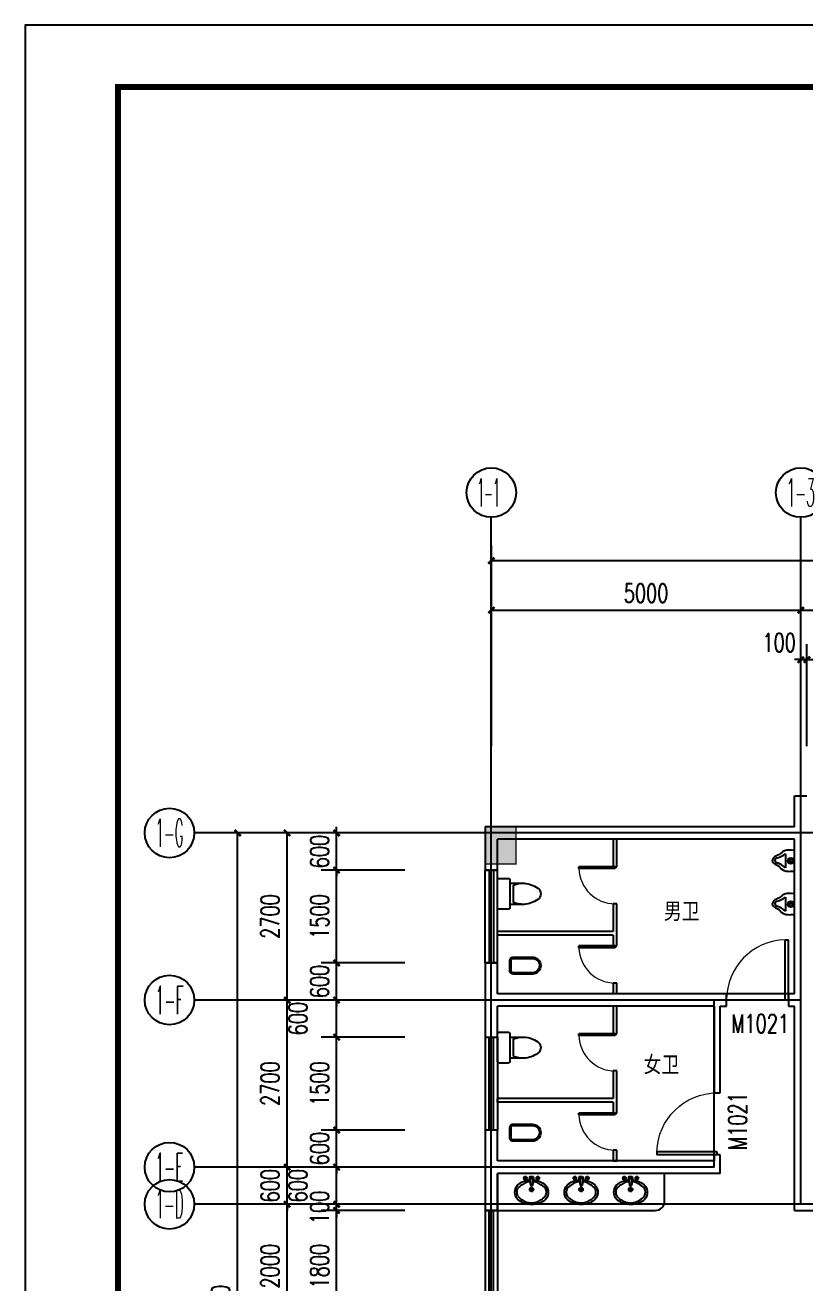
# Model space of a CAD drawing. Extents: x -6243262 to 3079315, y -2914302 to 172723.
# Drawn here: x -2317983 to -2305368, y -711687 to -691350 of the extents above; entities that cross this region are included whole.
import ezdxf
from ezdxf.enums import TextEntityAlignment as Align

# ---------------------------------------------------------------- set-up
doc = ezdxf.new("R2010")
doc.units = 0
doc.header["$LTSCALE"] = 1000
for name, color, linetype in [('0-柱网', 2, 'Continuous'), ('AXIS', 3, 'Continuous'), ('AXIS_TEXT', 7, 'Continuous'), ('DOTE', 24, 'Continuous'), ('PUB_DIM', 3, 'Continuous'), ('PUB_TEXT', 7, 'Continuous'), ('PUB_TITLE', 4, 'Continuous'), ('WALL', 9, 'Continuous'), ('WALL-PARAPET', 6, 'Continuous'), ('WINDOW', 4, 'Continuous'), ('WINDOW_TEXT', 7, 'Continuous'), ('洁具', 253, 'Continuous')]:
    doc.layers.add(name, color=color, linetype=linetype)
doc.styles.add('-宋体', font='', dxfattribs={"width": 0.8})
doc.styles.add('_TCH_AXIS', font='COMPLEX', dxfattribs={"bigfont": 'GBCBIG'})
doc.styles.add('_TCH_DIM_T3', font='SIMPLEX', dxfattribs={"width": 0.705882, "bigfont": 'GBCBIG'})
doc.styles.add('_TCH_WINDOW', font='SIMPLEX', dxfattribs={"height": 3.5, "bigfont": 'GBCBIG'})
doc.styles.add('COMPLEX', font='COMPLEX')
doc.styles.get('-宋体').set_extended_font_data('SimSun')
doc.dimstyles.new('_TCH_ARCH&&100', dxfattribs={"dimtxt": 297.5, "dimasz": 100, "dimexe": 250, "dimexo": 300, "dimgap": 126.25, "dimtad": 1, "dimdec": 0, "dimzin": 0, "dimdsep": 46, "dimtxsty": '_TCH_DIM_T3', "dimblk": 'ARCHTICK', "dimcen": 0.09, "dimclrt": 7, "dimazin": 2, "dimtfac": 1, "dimtdec": 0, "dimtix": 1, "dimtmove": 2, "dimatfit": 3, "dimfxl": 0, "dimtolj": 1, "dimtzin": 0, "dimarcsym": 0})

# ---------------------------------------------------------------- blocks, each defined once
blk = doc.blocks.new('1#柱网')
at = {"layer": '0-柱网'}
blk.add_hatch(color=0, dxfattribs=at).paths.add_polyline_path([(494005, 93967), (494005, 93367), (494505, 93367), (494505, 93967)])
at = {"layer": '0-柱网', "color": 0, "const_width": 20}
blk.add_lwpolyline([(494005, 93967), (494005, 93367), (494505, 93367), (494505, 93967), (494005, 93967)], dxfattribs=at)
blk = doc.blocks.new('_ArchTick')
at = {"color": 0, "linetype": 'ByBlock', "const_width": 0.4}
blk.add_lwpolyline([(-0.5, -0.5), (0.5, 0.5)], dxfattribs=at)
blk = doc.blocks.new('*D813')
at = {"layer": 'Defpoints', "color": 0, "transparency": 16777216}
for p in [(-2304650, -701602), (-2305350, -703302), (-2304650, -703302)]:
    blk.add_point(p, dxfattribs=at)
at = {"layer": 'PUB_DIM', "color": 0, "lineweight": -2, "transparency": 16777216}
for p, q in [((-2305350, -703002), (-2305350, -701352)), ((-2304650, -703002), (-2304650, -701352)), ((-2305350, -701602), (-2305450, -701602)), ((-2305350, -701602), (-2304650, -701602)), ((-2304650, -701602), (-2304550, -701602))]:
    blk.add_line(p, q, dxfattribs=at)
at = {"layer": 'PUB_DIM', "color": 0, "lineweight": -2, "transparency": 16777216, "xscale": 100, "yscale": 100, "zscale": 100}
blk.add_blockref('_ArchTick', (-2305350, -701602), dxfattribs=at)
at = {"layer": 'PUB_DIM', "color": 0, "lineweight": -2, "transparency": 16777216, "xscale": 100, "yscale": 100, "zscale": 100, "rotation": 180}
blk.add_blockref('_ArchTick', (-2304650, -701602), dxfattribs=at)
at = {"layer": 'PUB_DIM', "color": 7, "transparency": 16777216, "insert": (-2305000, -701327), "char_height": 297.5, "attachment_point": 5, "style": '_TCH_DIM_T3'}
blk.add_mtext('\\A1;700', dxfattribs=at)
blk = doc.blocks.new('*D814')
at = {"layer": 'Defpoints', "color": 0, "transparency": 16777216}
for p in [(-2305350, -701602), (-2305450, -703302), (-2305350, -703302)]:
    blk.add_point(p, dxfattribs=at)
at = {"layer": 'PUB_DIM', "color": 0, "lineweight": -2, "transparency": 16777216}
for p, q in [((-2305450, -703002), (-2305450, -701352)), ((-2305350, -703002), (-2305350, -701352)), ((-2305450, -701602), (-2305550, -701602)), ((-2305450, -701602), (-2305350, -701602)), ((-2305350, -701602), (-2305250, -701602))]:
    blk.add_line(p, q, dxfattribs=at)
at = {"layer": 'PUB_DIM', "color": 0, "lineweight": -2, "transparency": 16777216, "xscale": 100, "yscale": 100, "zscale": 100}
blk.add_blockref('_ArchTick', (-2305450, -701602), dxfattribs=at)
at = {"layer": 'PUB_DIM', "color": 0, "lineweight": -2, "transparency": 16777216, "xscale": 100, "yscale": 100, "zscale": 100, "rotation": 180}
blk.add_blockref('_ArchTick', (-2305350, -701602), dxfattribs=at)
at = {"layer": 'PUB_DIM', "color": 7, "transparency": 16777216, "insert": (-2305800, -701327), "char_height": 297.5, "attachment_point": 5, "style": '_TCH_DIM_T3'}
blk.add_mtext('\\A1;100', dxfattribs=at)
blk = doc.blocks.new('*D947')
at = {"layer": 'Defpoints', "color": 0, "transparency": 16777216}
for p in [(-2312950, -704402), (-2311550, -704402), (-2311550, -705002)]:
    blk.add_point(p, dxfattribs=at)
at = {"layer": 'PUB_DIM', "color": 0, "lineweight": -2, "transparency": 16777216}
for p, q in [((-2311850, -704402), (-2313200, -704402)), ((-2312950, -704402), (-2312950, -704302)), ((-2312950, -705002), (-2312950, -704402)), ((-2311850, -705002), (-2313200, -705002)), ((-2312950, -705002), (-2312950, -705102))]:
    blk.add_line(p, q, dxfattribs=at)
at = {"layer": 'PUB_DIM', "color": 0, "lineweight": -2, "transparency": 16777216, "xscale": 100, "yscale": 100, "zscale": 100}
for p, rotation in [((-2312950, -704402), 270), ((-2312950, -705002), 90)]:
    blk.add_blockref('_ArchTick', p, dxfattribs=dict(at, rotation=rotation))
at = {"layer": 'PUB_DIM', "color": 7, "transparency": 16777216, "insert": (-2313225, -704702), "char_height": 297.5, "attachment_point": 5, "rotation": 90, "style": '_TCH_DIM_T3'}
blk.add_mtext('\\A1;600', dxfattribs=at)
blk = doc.blocks.new('*D948')
at = {"layer": 'Defpoints', "color": 0, "transparency": 16777216}
for p in [(-2312950, -705002), (-2311550, -705002), (-2311550, -706502)]:
    blk.add_point(p, dxfattribs=at)
at = {"layer": 'PUB_DIM', "color": 0, "lineweight": -2, "transparency": 16777216}
for p, q in [((-2311850, -705002), (-2313200, -705002)), ((-2312950, -706502), (-2312950, -705002)), ((-2311850, -706502), (-2313200, -706502))]:
    blk.add_line(p, q, dxfattribs=at)
at = {"layer": 'PUB_DIM', "color": 0, "lineweight": -2, "transparency": 16777216, "xscale": 100, "yscale": 100, "zscale": 100}
for p, rotation in [((-2312950, -705002), 90), ((-2312950, -706502), 270)]:
    blk.add_blockref('_ArchTick', p, dxfattribs=dict(at, rotation=rotation))
at = {"layer": 'PUB_DIM', "color": 7, "transparency": 16777216, "insert": (-2313225, -705752), "char_height": 297.5, "attachment_point": 5, "rotation": 90, "style": '_TCH_DIM_T3'}
blk.add_mtext('\\A1;1500', dxfattribs=at)
blk = doc.blocks.new('*D949')
at = {"layer": 'Defpoints', "color": 0, "transparency": 16777216}
for p in [(-2312950, -706502), (-2311550, -706502), (-2311550, -707102)]:
    blk.add_point(p, dxfattribs=at)
at = {"layer": 'PUB_DIM', "color": 0, "lineweight": -2, "transparency": 16777216}
for p, q in [((-2312950, -706502), (-2312950, -706402)), ((-2311850, -706502), (-2313200, -706502)), ((-2312950, -707102), (-2312950, -706502)), ((-2311850, -707102), (-2313200, -707102)), ((-2312950, -707102), (-2312950, -707202))]:
    blk.add_line(p, q, dxfattribs=at)
at = {"layer": 'PUB_DIM', "color": 0, "lineweight": -2, "transparency": 16777216, "xscale": 100, "yscale": 100, "zscale": 100}
for p, rotation in [((-2312950, -706502), 270), ((-2312950, -707102), 90)]:
    blk.add_blockref('_ArchTick', p, dxfattribs=dict(at, rotation=rotation))
at = {"layer": 'PUB_DIM', "color": 7, "transparency": 16777216, "insert": (-2313225, -706802), "char_height": 297.5, "attachment_point": 5, "rotation": 90, "style": '_TCH_DIM_T3'}
blk.add_mtext('\\A1;600', dxfattribs=at)
blk = doc.blocks.new('*D950')
at = {"layer": 'Defpoints', "color": 0, "transparency": 16777216}
for p in [(-2312950, -707102), (-2311550, -707102), (-2311550, -707702)]:
    blk.add_point(p, dxfattribs=at)
at = {"layer": 'PUB_DIM', "color": 0, "lineweight": -2, "transparency": 16777216}
for p, q in [((-2311850, -707102), (-2313200, -707102)), ((-2312950, -707702), (-2312950, -707102)), ((-2311850, -707702), (-2313200, -707702))]:
    blk.add_line(p, q, dxfattribs=at)
at = {"layer": 'PUB_DIM', "color": 0, "lineweight": -2, "transparency": 16777216, "xscale": 100, "yscale": 100, "zscale": 100}
for p, rotation in [((-2312950, -707102), 90), ((-2312950, -707702), 270)]:
    blk.add_blockref('_ArchTick', p, dxfattribs=dict(at, rotation=rotation))
at = {"layer": 'PUB_DIM', "color": 7, "transparency": 16777216, "insert": (-2313575, -707402), "char_height": 297.5, "attachment_point": 5, "rotation": 90, "style": '_TCH_DIM_T3'}
blk.add_mtext('\\A1;600', dxfattribs=at)
blk = doc.blocks.new('*D951')
at = {"layer": 'Defpoints', "color": 0, "transparency": 16777216}
for p in [(-2312950, -707702), (-2311550, -707702), (-2311550, -709202)]:
    blk.add_point(p, dxfattribs=at)
at = {"layer": 'PUB_DIM', "color": 0, "lineweight": -2, "transparency": 16777216}
for p, q in [((-2311850, -707702), (-2313200, -707702)), ((-2312950, -709202), (-2312950, -707702)), ((-2311850, -709202), (-2313200, -709202))]:
    blk.add_line(p, q, dxfattribs=at)
at = {"layer": 'PUB_DIM', "color": 0, "lineweight": -2, "transparency": 16777216, "xscale": 100, "yscale": 100, "zscale": 100}
for p, rotation in [((-2312950, -707702), 90), ((-2312950, -709202), 270)]:
    blk.add_blockref('_ArchTick', p, dxfattribs=dict(at, rotation=rotation))
at = {"layer": 'PUB_DIM', "color": 7, "transparency": 16777216, "insert": (-2313225, -708452), "char_height": 297.5, "attachment_point": 5, "rotation": 90, "style": '_TCH_DIM_T3'}
blk.add_mtext('\\A1;1500', dxfattribs=at)
blk = doc.blocks.new('*D952')
at = {"layer": 'Defpoints', "color": 0, "transparency": 16777216}
for p in [(-2312950, -709202), (-2311550, -709202), (-2311550, -709802)]:
    blk.add_point(p, dxfattribs=at)
at = {"layer": 'PUB_DIM', "color": 0, "lineweight": -2, "transparency": 16777216}
for p, q in [((-2312950, -709202), (-2312950, -709102)), ((-2311850, -709202), (-2313200, -709202)), ((-2312950, -709802), (-2312950, -709202)), ((-2311850, -709802), (-2313200, -709802)), ((-2312950, -709802), (-2312950, -709902))]:
    blk.add_line(p, q, dxfattribs=at)
at = {"layer": 'PUB_DIM', "color": 0, "lineweight": -2, "transparency": 16777216, "xscale": 100, "yscale": 100, "zscale": 100}
for p, rotation in [((-2312950, -709202), 270), ((-2312950, -709802), 90)]:
    blk.add_blockref('_ArchTick', p, dxfattribs=dict(at, rotation=rotation))
at = {"layer": 'PUB_DIM', "color": 7, "transparency": 16777216, "insert": (-2313225, -709502), "char_height": 297.5, "attachment_point": 5, "rotation": 90, "style": '_TCH_DIM_T3'}
blk.add_mtext('\\A1;600', dxfattribs=at)
blk = doc.blocks.new('*D953')
at = {"layer": 'Defpoints', "color": 0, "transparency": 16777216}
for p in [(-2312950, -709802), (-2311550, -709802), (-2311550, -710402)]:
    blk.add_point(p, dxfattribs=at)
at = {"layer": 'PUB_DIM', "color": 0, "lineweight": -2, "transparency": 16777216}
for p, q in [((-2311850, -709802), (-2313200, -709802)), ((-2312950, -710402), (-2312950, -709802)), ((-2311850, -710402), (-2313200, -710402))]:
    blk.add_line(p, q, dxfattribs=at)
at = {"layer": 'PUB_DIM', "color": 0, "lineweight": -2, "transparency": 16777216, "xscale": 100, "yscale": 100, "zscale": 100}
for p, rotation in [((-2312950, -709802), 90), ((-2312950, -710402), 270)]:
    blk.add_blockref('_ArchTick', p, dxfattribs=dict(at, rotation=rotation))
at = {"layer": 'PUB_DIM', "color": 7, "transparency": 16777216, "insert": (-2313575, -710102), "char_height": 297.5, "attachment_point": 5, "rotation": 90, "style": '_TCH_DIM_T3'}
blk.add_mtext('\\A1;600', dxfattribs=at)
blk = doc.blocks.new('*D954')
at = {"layer": 'Defpoints', "color": 0, "transparency": 16777216}
for p in [(-2312950, -710402), (-2311550, -710402), (-2311550, -710502)]:
    blk.add_point(p, dxfattribs=at)
at = {"layer": 'PUB_DIM', "color": 0, "lineweight": -2, "transparency": 16777216}
for p, q in [((-2312950, -710402), (-2312950, -710302)), ((-2311850, -710402), (-2313200, -710402)), ((-2311850, -710502), (-2313200, -710502)), ((-2312950, -710502), (-2312950, -710402)), ((-2312950, -710502), (-2312950, -710602))]:
    blk.add_line(p, q, dxfattribs=at)
at = {"layer": 'PUB_DIM', "color": 0, "lineweight": -2, "transparency": 16777216, "xscale": 100, "yscale": 100, "zscale": 100}
for p, rotation in [((-2312950, -710402), 270), ((-2312950, -710502), 90)]:
    blk.add_blockref('_ArchTick', p, dxfattribs=dict(at, rotation=rotation))
at = {"layer": 'PUB_DIM', "color": 7, "transparency": 16777216, "insert": (-2313225, -710452), "char_height": 297.5, "attachment_point": 5, "rotation": 90, "style": '_TCH_DIM_T3'}
blk.add_mtext('\\A1;100', dxfattribs=at)
blk = doc.blocks.new('*D955')
at = {"layer": 'Defpoints', "color": 0, "transparency": 16777216}
for p in [(-2312950, -710502), (-2311550, -710502), (-2311550, -712302)]:
    blk.add_point(p, dxfattribs=at)
at = {"layer": 'PUB_DIM', "color": 0, "lineweight": -2, "transparency": 16777216}
for p, q in [((-2311850, -710502), (-2313200, -710502)), ((-2312950, -712302), (-2312950, -710502)), ((-2311850, -712302), (-2313200, -712302))]:
    blk.add_line(p, q, dxfattribs=at)
at = {"layer": 'PUB_DIM', "color": 0, "lineweight": -2, "transparency": 16777216, "xscale": 100, "yscale": 100, "zscale": 100}
for p, rotation in [((-2312950, -710502), 90), ((-2312950, -712302), 270)]:
    blk.add_blockref('_ArchTick', p, dxfattribs=dict(at, rotation=rotation))
at = {"layer": 'PUB_DIM', "color": 7, "transparency": 16777216, "insert": (-2313225, -711402), "char_height": 297.5, "attachment_point": 5, "rotation": 90, "style": '_TCH_DIM_T3'}
blk.add_mtext('\\A1;1800', dxfattribs=at)
blk = doc.blocks.new('*D1215')
at = {"layer": 'AXIS', "color": 0, "lineweight": -2, "transparency": 16777216}
for p, q in [((-2311850, -710402), (-2314000, -710402)), ((-2313750, -712402), (-2313750, -710402)), ((-2311850, -712402), (-2314000, -712402))]:
    blk.add_line(p, q, dxfattribs=at)
at = {"layer": 'Defpoints', "color": 0, "transparency": 16777216}
for p in [(-2313750, -710402), (-2311550, -710402), (-2311550, -712402)]:
    blk.add_point(p, dxfattribs=at)
at = {"layer": 'AXIS', "color": 0, "lineweight": -2, "transparency": 16777216, "xscale": 100, "yscale": 100, "zscale": 100}
for p, rotation in [((-2313750, -710402), 90), ((-2313750, -712402), 270)]:
    blk.add_blockref('_ArchTick', p, dxfattribs=dict(at, rotation=rotation))
at = {"layer": 'AXIS', "color": 7, "transparency": 16777216, "insert": (-2314025, -711402), "char_height": 297.5, "attachment_point": 5, "rotation": 90, "style": '_TCH_DIM_T3'}
blk.add_mtext('\\A1;2000', dxfattribs=at)
blk = doc.blocks.new('*D1216')
at = {"layer": 'AXIS', "color": 0, "lineweight": -2, "transparency": 16777216}
for p, q in [((-2313750, -709802), (-2313750, -709702)), ((-2311850, -709802), (-2314000, -709802)), ((-2313750, -710402), (-2313750, -709802)), ((-2311850, -710402), (-2314000, -710402)), ((-2313750, -710402), (-2313750, -710502))]:
    blk.add_line(p, q, dxfattribs=at)
at = {"layer": 'Defpoints', "color": 0, "transparency": 16777216}
for p in [(-2313750, -709802), (-2311550, -709802), (-2311550, -710402)]:
    blk.add_point(p, dxfattribs=at)
at = {"layer": 'AXIS', "color": 0, "lineweight": -2, "transparency": 16777216, "xscale": 100, "yscale": 100, "zscale": 100}
for p, rotation in [((-2313750, -709802), 270), ((-2313750, -710402), 90)]:
    blk.add_blockref('_ArchTick', p, dxfattribs=dict(at, rotation=rotation))
at = {"layer": 'AXIS', "color": 7, "transparency": 16777216, "insert": (-2314025, -710102), "char_height": 297.5, "attachment_point": 5, "rotation": 90, "style": '_TCH_DIM_T3'}
blk.add_mtext('\\A1;600', dxfattribs=at)
blk = doc.blocks.new('*D1217')
at = {"layer": 'AXIS', "color": 0, "lineweight": -2, "transparency": 16777216}
for p, q in [((-2311850, -707102), (-2314000, -707102)), ((-2313750, -709802), (-2313750, -707102)), ((-2311850, -709802), (-2314000, -709802))]:
    blk.add_line(p, q, dxfattribs=at)
at = {"layer": 'Defpoints', "color": 0, "transparency": 16777216}
for p in [(-2313750, -707102), (-2311550, -707102), (-2311550, -709802)]:
    blk.add_point(p, dxfattribs=at)
at = {"layer": 'AXIS', "color": 0, "lineweight": -2, "transparency": 16777216, "xscale": 100, "yscale": 100, "zscale": 100}
for p, rotation in [((-2313750, -707102), 90), ((-2313750, -709802), 270)]:
    blk.add_blockref('_ArchTick', p, dxfattribs=dict(at, rotation=rotation))
at = {"layer": 'AXIS', "color": 7, "transparency": 16777216, "insert": (-2314025, -708452), "char_height": 297.5, "attachment_point": 5, "rotation": 90, "style": '_TCH_DIM_T3'}
blk.add_mtext('\\A1;2700', dxfattribs=at)
blk = doc.blocks.new('*D1218')
at = {"layer": 'AXIS', "color": 0, "lineweight": -2, "transparency": 16777216}
for p, q in [((-2311850, -704402), (-2314000, -704402)), ((-2313750, -707102), (-2313750, -704402)), ((-2311850, -707102), (-2314000, -707102))]:
    blk.add_line(p, q, dxfattribs=at)
at = {"layer": 'Defpoints', "color": 0, "transparency": 16777216}
for p in [(-2313750, -704402), (-2311550, -704402), (-2311550, -707102)]:
    blk.add_point(p, dxfattribs=at)
at = {"layer": 'AXIS', "color": 0, "lineweight": -2, "transparency": 16777216, "xscale": 100, "yscale": 100, "zscale": 100}
for p, rotation in [((-2313750, -704402), 90), ((-2313750, -707102), 270)]:
    blk.add_blockref('_ArchTick', p, dxfattribs=dict(at, rotation=rotation))
at = {"layer": 'AXIS', "color": 7, "transparency": 16777216, "insert": (-2314025, -705752), "char_height": 297.5, "attachment_point": 5, "rotation": 90, "style": '_TCH_DIM_T3'}
blk.add_mtext('\\A1;2700', dxfattribs=at)
blk = doc.blocks.new('*D1219')
at = {"layer": 'AXIS', "color": 0, "lineweight": -2, "transparency": 16777216}
for p, q in [((-2311850, -704402), (-2314800, -704402)), ((-2314550, -719902), (-2314550, -704402)), ((-2311850, -719902), (-2314800, -719902))]:
    blk.add_line(p, q, dxfattribs=at)
at = {"layer": 'Defpoints', "color": 0, "transparency": 16777216}
for p in [(-2314550, -704402), (-2311550, -704402), (-2311550, -719902)]:
    blk.add_point(p, dxfattribs=at)
at = {"layer": 'AXIS', "color": 0, "lineweight": -2, "transparency": 16777216, "xscale": 100, "yscale": 100, "zscale": 100}
for p, rotation in [((-2314550, -704402), 90), ((-2314550, -719902), 270)]:
    blk.add_blockref('_ArchTick', p, dxfattribs=dict(at, rotation=rotation))
at = {"layer": 'AXIS', "color": 7, "transparency": 16777216, "insert": (-2314825, -712152), "char_height": 297.5, "attachment_point": 5, "rotation": 90, "style": '_TCH_DIM_T3'}
blk.add_mtext('\\A1;15500', dxfattribs=at)
blk = doc.blocks.new('*D1232')
at = {"layer": 'AXIS', "color": 0, "lineweight": -2, "transparency": 16777216}
for p, q in [((-2305450, -703002), (-2305450, -700552)), ((-2302450, -703002), (-2302450, -700552)), ((-2305450, -700802), (-2302450, -700802))]:
    blk.add_line(p, q, dxfattribs=at)
at = {"layer": 'Defpoints', "color": 0, "transparency": 16777216}
for p in [(-2302450, -700802), (-2305450, -703302), (-2302450, -703302)]:
    blk.add_point(p, dxfattribs=at)
at = {"layer": 'AXIS', "color": 0, "lineweight": -2, "transparency": 16777216, "xscale": 100, "yscale": 100, "zscale": 100, "rotation": 180}
blk.add_blockref('_ArchTick', (-2305450, -700802), dxfattribs=at)
at = {"layer": 'AXIS', "color": 0, "lineweight": -2, "transparency": 16777216, "xscale": 100, "yscale": 100, "zscale": 100}
blk.add_blockref('_ArchTick', (-2302450, -700802), dxfattribs=at)
at = {"layer": 'AXIS', "color": 7, "transparency": 16777216, "insert": (-2303950, -700527), "char_height": 297.5, "attachment_point": 5, "style": '_TCH_DIM_T3'}
blk.add_mtext('\\A1;3000', dxfattribs=at)
blk = doc.blocks.new('*D1233')
at = {"layer": 'AXIS', "color": 0, "lineweight": -2, "transparency": 16777216}
for p, q in [((-2310450, -703002), (-2310450, -700552)), ((-2305450, -703002), (-2305450, -700552)), ((-2310450, -700802), (-2305450, -700802))]:
    blk.add_line(p, q, dxfattribs=at)
at = {"layer": 'Defpoints', "color": 0, "transparency": 16777216}
for p in [(-2305450, -700802), (-2310450, -703302), (-2305450, -703302)]:
    blk.add_point(p, dxfattribs=at)
at = {"layer": 'AXIS', "color": 0, "lineweight": -2, "transparency": 16777216, "xscale": 100, "yscale": 100, "zscale": 100, "rotation": 180}
blk.add_blockref('_ArchTick', (-2310450, -700802), dxfattribs=at)
at = {"layer": 'AXIS', "color": 0, "lineweight": -2, "transparency": 16777216, "xscale": 100, "yscale": 100, "zscale": 100}
blk.add_blockref('_ArchTick', (-2305450, -700802), dxfattribs=at)
at = {"layer": 'AXIS', "color": 7, "transparency": 16777216, "insert": (-2307950, -700527), "char_height": 297.5, "attachment_point": 5, "style": '_TCH_DIM_T3'}
blk.add_mtext('\\A1;5000', dxfattribs=at)
blk = doc.blocks.new('*D1234')
at = {"layer": 'AXIS', "color": 0, "lineweight": -2, "transparency": 16777216}
for p, q in [((-2310450, -703002), (-2310450, -699752)), ((-2270450, -703002), (-2270450, -699752)), ((-2310450, -700002), (-2270450, -700002))]:
    blk.add_line(p, q, dxfattribs=at)
at = {"layer": 'Defpoints', "color": 0, "transparency": 16777216}
for p in [(-2270450, -700002), (-2310450, -703302), (-2270450, -703302)]:
    blk.add_point(p, dxfattribs=at)
at = {"layer": 'AXIS', "color": 0, "lineweight": -2, "transparency": 16777216, "xscale": 100, "yscale": 100, "zscale": 100, "rotation": 180}
blk.add_blockref('_ArchTick', (-2310450, -700002), dxfattribs=at)
at = {"layer": 'AXIS', "color": 0, "lineweight": -2, "transparency": 16777216, "xscale": 100, "yscale": 100, "zscale": 100}
blk.add_blockref('_ArchTick', (-2270450, -700002), dxfattribs=at)
at = {"layer": 'AXIS', "color": 7, "transparency": 16777216, "insert": (-2290450, -699727), "char_height": 297.5, "attachment_point": 5, "style": '_TCH_DIM_T3'}
blk.add_mtext('\\A1;40000', dxfattribs=at)
blk = doc.blocks.new('$WINLIB2D$00000001')
at = {"color": 0}
for points in [[(-0.5, 0.5), (-0.5, -0.5)], [(-0.5, 0.5), (0.5, 0.5)], [(0.5, -0.5), (0.5, 0.5)], [(0.5, 0.167), (-0.5, 0.167)], [(0.5, -0.167), (-0.5, -0.167)], [(-0.5, -0.5), (0.5, -0.5)]]:
    blk.add_lwpolyline(points, dxfattribs=at)
blk = doc.blocks.new('$DorLib2D$00000001')
at = {"color": 0}
for p, q in [((0.45, 0.975), (0.5, 0.975)), ((0.45, 0), (0.45, 0.975)), ((0.5, 0), (0.5, 0.975)), ((0.5, 0), (0.45, 0))]:
    blk.add_line(p, q, dxfattribs=at)
at = {"color": 0, "lineweight": 13}
blk.add_arc((0.475, 0), 0.975, 91.4693, 180, dxfattribs=at)
blk = doc.blocks.new('$plan$00003671')
at = {"layer": '洁具', "color": 0}
for p, q in [((-101, 10), (-101, -63)), ((-25, 0), (-32, -39)), ((-25, 0), (25, 0)), ((-25, 0), (-17, -148)), ((25, 0), (17, -148)), ((25, 0), (32, -39)), ((101, 10), (101, -63)), ((-64, -27), (-138, -27)), ((-32, -39), (-17, -148)), ((-24, -20), (24, -20)), ((-17, -138), (17, -138)), ((-17, -148), (17, -148)), ((0, -164), (0, -254)), ((32, -39), (17, -148)), ((138, -27), (64, -27)), ((45, -209), (-45, -209))]:
    blk.add_line(p, q, dxfattribs=at)
blk.add_lwpolyline([(25, 0), (32, -39), (30, -54, -0.144626), (222, -135, -0.454002), (196, -399, -0.337627), (-227, -368, -0.376635), (-227, -140, -0.17218), (-30, -54), (-32, -39), (-25, 0)], format="xyb", close=True, dxfattribs=at)
for centre, radius in [((-101, -27), 25.2), ((-101, -27), 15.1), ((0, -209), 30.2), ((0, -209), 20.2), ((101, -27), 25.2), ((101, -27), 15.1)]:
    blk.add_circle(centre, radius, dxfattribs=at)
for centre, radius, start, end in [((-102, -254), 138, 152.5904, 207.4096), ((-19, -374), 275, 118.8696, 138.2267), ((-16, -304), 218, 108.3074, 128.6169), ((0, -351), 268, 95.4714, 108.3074), ((-1, -27), 7.25, 80.5252, 279.4748), ((1, -27), 7.25, 260.5252, 99.4748), ((0, -351), 268, 71.6926, 84.5286), ((16, -304), 218, 51.3831, 71.6926), ((19, -374), 275, 41.7733, 61.1304), ((102, -254), 138, 332.5904, 27.4096), ((-19, -135), 275, 221.7733, 241.1304), ((-16, -205), 218, 231.3831, 251.6926), ((16, -205), 218, 288.3074, 308.6169), ((19, -135), 275, 298.8696, 318.2267), ((0, -158), 268, 251.6926, 288.3074)]:
    blk.add_arc(centre, radius, start, end, dxfattribs=at)
blk = doc.blocks.new('$plan$00002813')
at = {"layer": '洁具', "color": 0}
blk.add_line((-112, -146), (114, -146), dxfattribs=at)
blk.add_lwpolyline([(-185, 0), (-185, -10), (-164, -10, 0.125587), (-163, -162, 0.087699), (-135, -207, -0.142493), (-79, -292, 0.309604), (0, -360, 0.229829), (59, -308, -0.1358), (128, -215, 0.187963), (170, -108, 0.056569), (165, -10), (185, -10), (185, 0)], format="xyb", close=True, dxfattribs=at)
for radius in [47.3, 34.6, 22.1]:
    blk.add_circle((0, -62), radius, dxfattribs=at)
for centre, radius, start, end in [((-382, -363), 346, 14.0616, 38.7001), ((335, -366), 312, 135.2868, 164.3913), ((-6, -276), 40.9, 183.6565, 351.9398)]:
    blk.add_arc(centre, radius, start, end, dxfattribs=at)
blk = doc.blocks.new('$plan$00002866')
at = {"layer": '洁具', "color": 0}
for points in [[(-366, 138), (-59, 138, -0.388189), (0, 88), (0, -88, -0.388189), (-59, -138), (-366, -138, -0.97895)], [(-58, -116), (-376, -116, -0.936623), (-366, 117), (-58, 117, -0.381636), (-21, 86), (-21, -86, -0.399536)]]:
    blk.add_lwpolyline(points, format="xyb", close=True, dxfattribs=at)
blk.add_lwpolyline([(-306, 117, 0, 0, 0.440649), (-316, 108, 0, 0, 0), (-316, -106, 0, 0, 0.411645), (-307, -115, 1.5, 1.5, 0)], format="xyseb", dxfattribs=at)
blk = doc.blocks.new('_AXISO')
at = {"color": 0}
blk.add_circle((0, 0), 0.5, dxfattribs=at)
at = {"layer": 'AXIS_TEXT', "color": 0, "style": 'COMPLEX', "width": 1.041667}
blk.add_attdef('A', text='', height=0.56, dxfattribs=at).set_placement((-0.25, -0.28), (0.25, -0.28), align=Align.FIT)
blk = doc.blocks.new('$plan$00002826')
at = {"layer": '洁具', "color": 0}
for p, q in [((-260, -140), (-260, 140)), ((-200, 170), (-200, -170))]:
    blk.add_line(p, q, dxfattribs=at)
blk.add_lwpolyline([(-650, 92, 0.537872), (-650, -92, 0.149947), (-430, -170), (-200, -170), (-200, -220, 0.414214), (-170, -250), (-30, -250, 0.414214), (0, -220), (0, 220, 0.414214), (-30, 250), (-170, 250, 0.414214), (-200, 220), (-200, 170), (-430, 170, 0.149947)], format="xyb", close=True, dxfattribs=at)
for centre, start, end in [((-413, -227), 67.4505, 91.4725), ((-413, 227), 268.6339, 292.5495)]:
    blk.add_arc(centre, 398, start, end, dxfattribs=at)

msp = doc.modelspace()

# ---------------------------------------------------------------- linework, layer by layer
msp.add_lwpolyline([(-2310350.4, -709901.6), (-2310350.4, -710501.6), (-2307800.4, -710501.6, 0.4142136), (-2307650.4, -710351.6), (-2307650.4, -709901.6)], format="xyb")
at = {"layer": 'AXIS'}
for p, q in [((-2310450.4, -703301.6), (-2310450.4, -699301.6)), ((-2305450.4, -703301.6), (-2305450.4, -699301.6)), ((-2311550.4, -704401.6), (-2315250.4, -704401.6)), ((-2311550.4, -707101.6), (-2315250.4, -707101.6)), ((-2311550.4, -709801.6), (-2315250.4, -709801.6)), ((-2311550.4, -710401.6), (-2315250.4, -710401.6))]:
    msp.add_line(p, q, dxfattribs=at)
at = {"layer": 'DOTE'}
for p, q in [((-2310450.4, -721001.6), (-2310450.4, -703301.6)), ((-2305450.4, -710401.6), (-2305450.4, -703301.6)), ((-2269350.4, -704401.6), (-2311550.4, -704401.6)), ((-2305450.4, -707101.6), (-2311550.4, -707101.6)), ((-2306850.4, -709801.6), (-2306850.4, -707101.6)), ((-2306850.4, -709801.6), (-2311550.4, -709801.6)), ((-2269350.4, -710401.6), (-2311550.4, -710401.6))]:
    msp.add_line(p, q, dxfattribs=at)
at = {"layer": 'PUB_TITLE'}
msp.add_lwpolyline([(-2317982.9, -733350.5), (-2258582.9, -733350.5), (-2258582.9, -691350.5), (-2317982.9, -691350.5)], close=True, dxfattribs=at)
at = {"layer": 'PUB_TITLE', "const_width": 100}
msp.add_lwpolyline([(-2316482.9, -732350.5), (-2259582.9, -732350.5), (-2259582.9, -692350.5), (-2316482.9, -692350.5)], close=True, dxfattribs=at)
at = {"layer": 'WALL'}
for p, q in [((-2305550.4, -704201.6), (-2305550.4, -703801.6)), ((-2305550.4, -703801.6), (-2305350.4, -703801.6)), ((-2305550.4, -704301.6), (-2305550.4, -704201.6)), ((-2310550.4, -704301.6), (-2310550.4, -705001.6)), ((-2305550.4, -704301.6), (-2310550.4, -704301.6)), ((-2310350.4, -705001.6), (-2310350.4, -704501.6)), ((-2305550.4, -704501.6), (-2310350.4, -704501.6)), ((-2305550.4, -707001.6), (-2305550.4, -704501.6)), ((-2310550.4, -705001.6), (-2310350.4, -705001.6)), ((-2310350.4, -706501.6), (-2310550.4, -706501.6)), ((-2310550.4, -706501.6), (-2310550.4, -707101.6)), ((-2310350.4, -707001.6), (-2310350.4, -706501.6)), ((-2308450.4, -707001.6), (-2310350.4, -707001.6)), ((-2306850.4, -707001.6), (-2308450.4, -707001.6)), ((-2306650.4, -707001.6), (-2306850.4, -707001.6)), ((-2306650.4, -707201.6), (-2306650.4, -707001.6)), ((-2305550.4, -707001.6), (-2305650.4, -707001.6)), ((-2305650.4, -707001.6), (-2305650.4, -707201.6)), ((-2310550.4, -707101.6), (-2310550.4, -707701.6)), ((-2308450.4, -707201.6), (-2310350.4, -707201.6)), ((-2310350.4, -707701.6), (-2310350.4, -707201.6)), ((-2306850.4, -707201.6), (-2308450.4, -707201.6)), ((-2306850.4, -707201.6), (-2306850.4, -708601.6)), ((-2306750.4, -708601.6), (-2306750.4, -707201.6)), ((-2306750.4, -707201.6), (-2306650.4, -707201.6)), ((-2305650.4, -707201.6), (-2305550.4, -707201.6)), ((-2305550.4, -710501.6), (-2305550.4, -707201.6)), ((-2310550.4, -707701.6), (-2310350.4, -707701.6)), ((-2306850.4, -708601.6), (-2306750.4, -708601.6)), ((-2310350.4, -709201.6), (-2310550.4, -709201.6)), ((-2310550.4, -709201.6), (-2310550.4, -709801.6)), ((-2310350.4, -709701.6), (-2310350.4, -709201.6)), ((-2306850.4, -709701.6), (-2310350.4, -709701.6)), ((-2306750.4, -709601.6), (-2306850.4, -709601.6)), ((-2306850.4, -709601.6), (-2306850.4, -709701.6)), ((-2306750.4, -709901.6), (-2306750.4, -709601.6)), ((-2310550.4, -709801.6), (-2310550.4, -710501.6)), ((-2310350.4, -710501.6), (-2310350.4, -709901.6)), ((-2306750.4, -709901.6), (-2310350.4, -709901.6)), ((-2310550.4, -710501.6), (-2310350.4, -710501.6)), ((-2305550.4, -710501.6), (-2305250.4, -710501.6))]:
    msp.add_line(p, q, dxfattribs=at)
at = {"layer": 'WALL-PARAPET'}
for p, q in [((-2308480.4, -704501.6), (-2308480.4, -704946.6)), ((-2308420.4, -704501.6), (-2308480.4, -704501.6)), ((-2308420.4, -704946.6), (-2308420.4, -704501.6)), ((-2308480.4, -704946.6), (-2308420.4, -704946.6)), ((-2308420.4, -705546.6), (-2308480.4, -705546.6)), ((-2308480.4, -705546.6), (-2308480.4, -705991.6)), ((-2308420.4, -706021.6), (-2308420.4, -705546.6)), ((-2308480.4, -705991.6), (-2310350.4, -705991.6)), ((-2310350.4, -706051.6), (-2310350.4, -705991.6)), ((-2308480.4, -706051.6), (-2310350.4, -706051.6)), ((-2308480.4, -706051.6), (-2308480.4, -706226.6)), ((-2308420.4, -706226.6), (-2308420.4, -706021.6)), ((-2308480.4, -706226.6), (-2308420.4, -706226.6)), ((-2308420.4, -706826.6), (-2308480.4, -706826.6)), ((-2308480.4, -706826.6), (-2308480.4, -707001.6)), ((-2308420.4, -707001.6), (-2308420.4, -706826.6)), ((-2308480.4, -707201.6), (-2308480.4, -707646.6)), ((-2308420.4, -707201.6), (-2308480.4, -707201.6)), ((-2308420.4, -707646.6), (-2308420.4, -707201.6)), ((-2308480.4, -707646.6), (-2308420.4, -707646.6)), ((-2308420.4, -708246.6), (-2308480.4, -708246.6)), ((-2308480.4, -708246.6), (-2308480.4, -708691.6)), ((-2308420.4, -708721.6), (-2308420.4, -708246.6)), ((-2308480.4, -708691.6), (-2310350.4, -708691.6)), ((-2310350.4, -708751.6), (-2310350.4, -708691.6)), ((-2308480.4, -708751.6), (-2310350.4, -708751.6)), ((-2308480.4, -708751.6), (-2308480.4, -708926.6)), ((-2308420.4, -708926.6), (-2308420.4, -708721.6)), ((-2308480.4, -708926.6), (-2308420.4, -708926.6)), ((-2308420.4, -709526.6), (-2308480.4, -709526.6)), ((-2308480.4, -709526.6), (-2308480.4, -709701.6)), ((-2308480.4, -709701.6), (-2308420.4, -709701.6)), ((-2308420.4, -709701.6), (-2308420.4, -709526.6))]:
    msp.add_line(p, q, dxfattribs=at)
at = {"layer": 'WINDOW'}
for p, q in [((-2305650.4, -707001.6), (-2306650.4, -707001.6)), ((-2306850.4, -709601.6), (-2306850.4, -708601.6))]:
    msp.add_line(p, q, dxfattribs=at)

# ---------------------------------------------------------------- block references
for name, p, rotation in [('$plan$00002813', (-2305550.4, -704851.6), 269.9999999999999), ('$plan$00002813', (-2305550.4, -705551.6), 269.9999999999999), ('$plan$00002866', (-2310152.7, -706544.4), 180), ('$plan$00002866', (-2310152.7, -709244.4), 179.9999999999999)]:
    msp.add_blockref(name, p, dxfattribs=dict(rotation=rotation))
at = {"yscale": -1, "rotation": 180}
for p in [(-2310350.4, -705385.3), (-2310350.4, -707870.5)]:
    msp.add_blockref('$plan$00002826', p, dxfattribs=at)
for p in [(-2309800.4, -709952.5), (-2309000.4, -709952.5), (-2308200.4, -709952.5)]:
    msp.add_blockref('$plan$00003671', p)
at = {"layer": '0-柱网'}
msp.add_blockref('1#柱网', (-2804555.4, -798268.8), dxfattribs=at)
at = {"layer": 'AXIS'}
ref = msp.add_blockref('_AXISO', (-2310450.4, -698901.6), dxfattribs=dict(at, xscale=800, yscale=800, zscale=800))
ref.add_attrib('A', '1-1 ', dxfattribs={"layer": 'AXIS_TEXT', "height": 452.55, "style": '_TCH_AXIS', "width": 0.272727}).set_placement((-2310676.7, -699127.8), (-2310224.1, -699127.8), align=Align.FIT)
ref = msp.add_blockref('_AXISO', (-2305450.4, -698901.6), dxfattribs=dict(at, xscale=800, yscale=800, zscale=800))
ref.add_attrib('A', '1-3', dxfattribs={"layer": 'AXIS_TEXT', "height": 452.55, "style": '_TCH_AXIS', "width": 0.381818}).set_placement((-2305676.7, -699127.8), (-2305224.1, -699127.8), align=Align.FIT)
ref = msp.add_blockref('_AXISO', (-2315650.4, -704401.6), dxfattribs=dict(at, xscale=800, yscale=800, zscale=800))
ref.add_attrib('A', '1-G', dxfattribs={"layer": 'AXIS_TEXT', "height": 452.55, "style": '_TCH_AXIS', "width": 0.355932}).set_placement((-2315876.7, -704627.8), (-2315424.1, -704627.8), align=Align.FIT)
ref = msp.add_blockref('_AXISO', (-2315650.4, -707101.6), dxfattribs=dict(at, xscale=800, yscale=800, zscale=800))
ref.add_attrib('A', '1-F', dxfattribs={"layer": 'AXIS_TEXT', "height": 452.55, "style": '_TCH_AXIS', "width": 0.368421}).set_placement((-2315876.7, -707327.8), (-2315424.1, -707327.8), align=Align.FIT)
ref = msp.add_blockref('_AXISO', (-2315650.4, -709801.6), dxfattribs=dict(at, xscale=800, yscale=800, zscale=800))
ref.add_attrib('A', '1-E', dxfattribs={"layer": 'AXIS_TEXT', "height": 452.55, "style": '_TCH_AXIS', "width": 0.368421}).set_placement((-2315876.7, -710027.8), (-2315424.1, -710027.8), align=Align.FIT)
ref = msp.add_blockref('_AXISO', (-2315650.4, -710401.6), dxfattribs=dict(at, xscale=800, yscale=800, zscale=800))
ref.add_attrib('A', '1-D', dxfattribs={"layer": 'AXIS_TEXT', "height": 452.55, "style": '_TCH_AXIS', "width": 0.362069}).set_placement((-2315876.7, -710627.8), (-2315424.1, -710627.8), align=Align.FIT)
at = {"layer": 'WINDOW', "rotation": 90}
for name, p, xscale, yscale, zscale in [('$WINLIB2D$00000001', (-2310450.4, -705751.6), 1500, 200, 1500), ('$DorLib2D$00000001', (-2308450.4, -705246.6), 600, 600, 600), ('$DorLib2D$00000001', (-2308450.4, -706526.6), 600, 600, 600), ('$DorLib2D$00000001', (-2308450.4, -707946.6), 600, 600, 600), ('$WINLIB2D$00000001', (-2310450.4, -708451.6), -1500, 200, -1500), ('$DorLib2D$00000001', (-2308450.4, -709226.6), 600, 600, 600), ('$WINLIB2D$00000001', (-2310450.4, -711401.6), -1800.00000000004, -200, -1800.00000000004)]:
    msp.add_blockref(name, p, dxfattribs=dict(at, xscale=xscale, yscale=yscale, zscale=zscale))
at = {"layer": 'WINDOW'}
ref = msp.add_blockref('$DorLib2D$00000001', (-2306150.4, -707101.6), dxfattribs=dict(at, xscale=-1000, yscale=-1000, zscale=-1000, rotation=180))
ref.add_attrib('A', 'M1021', (-2306575.4, -707630.2), dxfattribs={"layer": 'WINDOW_TEXT', "height": 297.5, "style": '_TCH_WINDOW', "width": 0.705882})
ref = msp.add_blockref('$DorLib2D$00000001', (-2306800.4, -709101.6), dxfattribs=dict(at, xscale=-1000, yscale=1000, zscale=-1000, rotation=90))
ref.add_attrib('A', 'M1021', (-2306321.7, -709526.6), dxfattribs={"layer": 'WINDOW_TEXT', "height": 297.5, "rotation": 90, "style": '_TCH_WINDOW', "width": 0.705882})

# ---------------------------------------------------------------- texts
at = {"layer": 'PUB_TEXT', "style": '-宋体', "width": 0.8}
for s, p in [('男卫', (-2307661.8, -705795.8)), ('女卫', (-2307989.2, -708274.4))]:
    msp.add_text(s, height=264.35, dxfattribs=at).set_placement(p)

# ---------------------------------------------------------------- dimensions: what is measured, and where the dimension line sits
at = {"layer": 'AXIS'}
for p1, p2, distance, picture, middle in [((-2310450.4, -703301.6), (-2270450.4, -703301.6), 3300, '*D1234', (-2290450.4, -699726.6)), ((-2310450.4, -703301.6), (-2305450.4, -703301.6), 2500, '*D1233', (-2307950.4, -700526.6)), ((-2305450.4, -703301.6), (-2302450.4, -703301.6), 2500, '*D1232', (-2303950.4, -700526.6)), ((-2311550.4, -719901.6), (-2311550.4, -704401.6), 3000, '*D1219', (-2314825.4, -712151.6)), ((-2311550.4, -707101.6), (-2311550.4, -704401.6), 2200, '*D1218', (-2314025.4, -705751.6)), ((-2311550.4, -709801.6), (-2311550.4, -707101.6), 2200, '*D1217', (-2314025.4, -708451.6)), ((-2311550.4, -710401.6), (-2311550.4, -709801.6), 2200, '*D1216', (-2314025.4, -710101.6)), ((-2311550.4, -712401.6), (-2311550.4, -710401.6), 2200, '*D1215', (-2314025.4, -711401.6))]:
    dim = msp.add_aligned_dim(p1=p1, p2=p2, distance=distance, dimstyle='_TCH_ARCH&&100', dxfattribs=at)
    dim.commit()
    dim.dimension.update_dxf_attribs({"geometry": picture, "text_midpoint": middle})
at = {"layer": 'PUB_DIM'}
for base, p1, p2, angle, picture, middle in [((-2305350.4, -701601.6), (-2305450.4, -703301.6), (-2305350.4, -703301.6), 0, '*D814', (-2305800.4, -701326.6)), ((-2312950.4, -707101.6), (-2311550.4, -707701.6), (-2311550.4, -707101.6), 90, '*D950', (-2313575.4, -707401.6)), ((-2312950.4, -709801.6), (-2311550.4, -710401.6), (-2311550.4, -709801.6), 90, '*D953', (-2313575.4, -710101.6))]:
    dim = msp.add_linear_dim(base=base, p1=p1, p2=p2, angle=angle, dimstyle='_TCH_ARCH&&100', dxfattribs=at)
    dim.commit()
    dim.dimension.update_dxf_attribs({"geometry": picture, "text_midpoint": middle, "dimtype": 129})
for p1, p2, distance, picture, middle in [((-2305350.4, -703301.6), (-2304650.4, -703301.6), 1700, '*D813', (-2305000.4, -701326.6)), ((-2311550.4, -705001.6), (-2311550.4, -704401.6), 1400, '*D947', (-2313225.4, -704701.6)), ((-2311550.4, -706501.6), (-2311550.4, -705001.6), 1400, '*D948', (-2313225.4, -705751.6)), ((-2311550.4, -707101.6), (-2311550.4, -706501.6), 1400, '*D949', (-2313225.4, -706801.6)), ((-2311550.4, -709201.6), (-2311550.4, -707701.6), 1400, '*D951', (-2313225.4, -708451.6)), ((-2311550.4, -709801.6), (-2311550.4, -709201.6), 1400, '*D952', (-2313225.4, -709501.6)), ((-2311550.4, -710501.6), (-2311550.4, -710401.6), 1400, '*D954', (-2313225.4, -710451.6)), ((-2311550.4, -712301.6), (-2311550.4, -710501.6), 1400, '*D955', (-2313225.4, -711401.6))]:
    dim = msp.add_aligned_dim(p1=p1, p2=p2, distance=distance, dimstyle='_TCH_ARCH&&100', dxfattribs=at)
    dim.commit()
    dim.dimension.update_dxf_attribs({"geometry": picture, "text_midpoint": middle})

doc.saveas('drawing.dxf')
